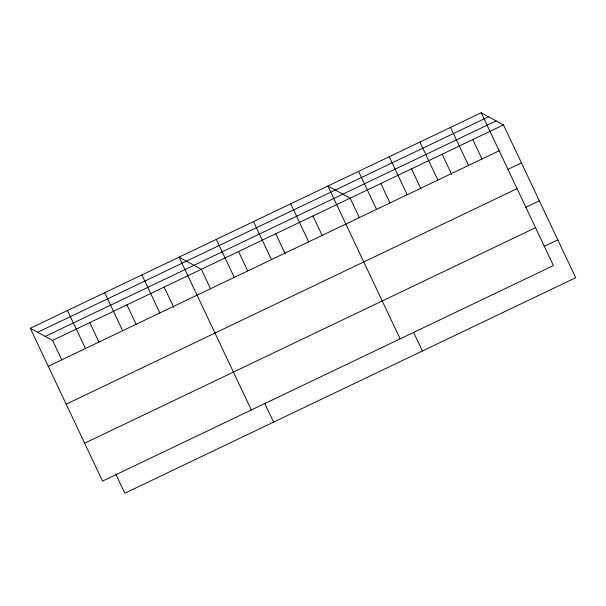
<?xml version="1.0" encoding="UTF-8"?>
<svg xmlns="http://www.w3.org/2000/svg" width="606" height="606" viewBox="0 0 606 606"><rect width="100%" height="100%" fill="white"/><g stroke="black" fill="none" stroke-linecap="round" stroke-linejoin="round"><path stroke-width="0.91" d="M481.209 112.761L553.445 265.579L102.535 481.096L30.3 328.278L481.209 112.761L503.465 124.904L575.7 277.722L124.791 493.239L115.632 473.869M37.64 332.285L488.557 116.769M45.208 336.413L496.125 120.897M30.3 328.278L52.555 340.42L503.465 124.904M48.268 366.289L499.177 150.773M507.805 169.43L521.433 162.916M66.175 404.179L517.085 188.663M525.713 207.313L539.34 200.798M84.628 443.206L535.537 227.689M544.165 246.347L557.793 239.832M472.801 139.562L481.99 158.992M450.553 127.419L468.514 165.43M442.145 154.219L451.728 174.49M419.89 142.077L437.858 180.088M411.482 168.869L421.064 189.14M389.226 156.727L407.194 194.738M380.818 183.527L389.999 202.957M358.563 171.384L376.531 209.396M359.335 217.607L350.154 198.185L327.899 186.042L400.134 338.852M413.633 332.474L422.39 350.995M312.954 215.963L322.142 235.386M290.698 203.821L308.666 241.832M275.753 233.742L285.335 254.012M253.505 221.599L271.465 259.61M238.552 251.52L247.74 270.95M216.304 239.378L234.272 277.389M210.54 288.729L201.351 269.299L179.103 257.164L251.338 409.974M264.837 403.596L273.586 422.117M164.158 287.085L173.74 307.356M141.902 274.942L159.87 312.954M126.957 304.863L136.138 324.286M104.702 292.721L122.67 330.732M89.756 322.642L98.937 342.072M67.501 310.499L85.469 348.511M52.555 340.42L61.736 359.85"/></g></svg>
